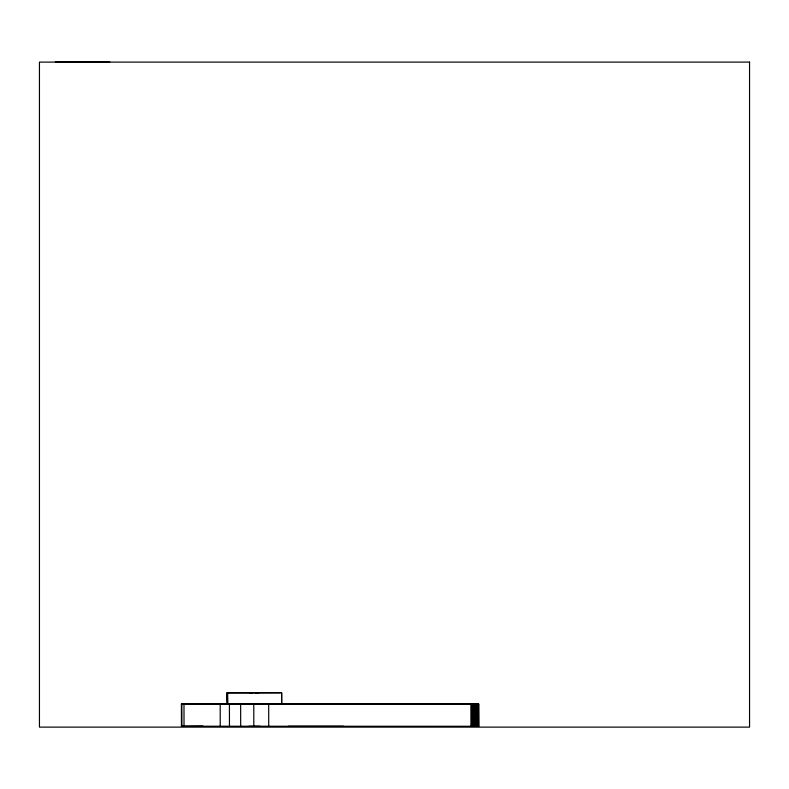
<?xml version="1.0" encoding="UTF-8"?>
<svg xmlns="http://www.w3.org/2000/svg" width="789" height="789" viewBox="0 0 789 789"><rect width="100%" height="100%" fill="white"/><g stroke="black" fill="none" stroke-linecap="round" stroke-linejoin="round"><path stroke-width="1.18" d="M346.43 704.084L288.182 704.094M240.684 726.334L240.645 704.143L478.696 704.084L478.736 726.274L181.44 726.225L181.401 704.035L227.715 703.808M181.44 726.225L202.921 726.058M250.557 692.732L249.285 692.732L252.529 692.722M251.464 692.732L249.827 692.9L252.085 692.91M251.099 692.9L252.016 692.9M256.524 692.9L258.703 692.89L256.455 692.89M227.005 692.762L227.232 703.887L227.005 692.762L280.253 692.673M478.696 704.084L227.548 704.025L227.528 692.929L281.643 692.86L281.663 703.956L281.643 692.86M281.259 703.758L299.238 703.729M278.655 703.966L237.213 704.064L237.923 704.074M55.417 61.877L109.77 61.877M288.222 726.284L343.501 726.274M305.343 703.946L340.7 704.074M260.133 704.094L181.401 704.035M478.134 726.274L478.736 726.274L478.607 704.094M248.949 726.274L260.173 726.284M227.528 692.929L227.755 704.054M478.252 704.094L478.292 726.284M477.651 704.094L477.69 726.284M476.842 704.094L476.881 726.284M475.885 704.104L475.925 726.284M474.82 704.104L474.86 726.294M473.735 704.104L473.775 726.294M472.67 704.104L472.71 726.294M471.704 704.104L471.743 726.294M470.895 704.104L470.934 726.294M268.684 704.143L268.724 726.334M253.772 704.153L253.811 726.334M229.421 704.133L229.461 726.324M220.19 704.123L220.23 726.314M183.985 704.054L184.024 726.235M181.864 704.044L181.904 726.235M258.161 692.722L255.971 692.732L258.161 692.722M749.55 62.104L39.45 62.104L39.45 727.123L749.55 727.123L749.55 62.104"/></g></svg>
